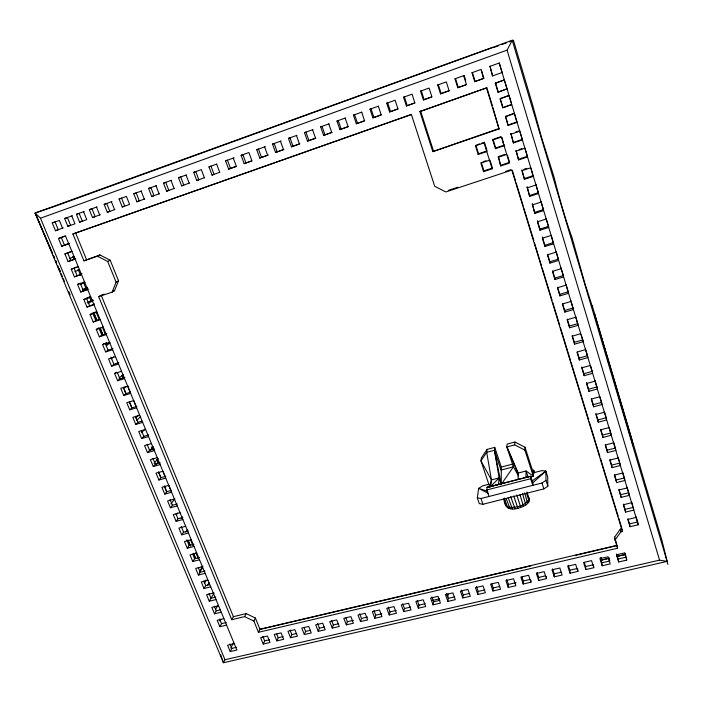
<?xml version="1.0" encoding="UTF-8"?>
<svg xmlns="http://www.w3.org/2000/svg" width="703" height="703" viewBox="0 0 703 703"><rect width="100%" height="100%" fill="white"/><g stroke="black" fill="none" stroke-linecap="round" stroke-linejoin="round"><path stroke-width="1.05" d="M546.442 576.636L546.468 578.639L538.683 580.441L538.691 577.427L537.048 572.47M533.682 472.724L533.726 470.166L531.609 470.711M487.065 449.41L486.696 452.293L491.432 479.912L489.824 487.267L480.957 460.869L481.37 457.934L487.065 449.41L494.754 447.372L494.429 450.245L499.121 477.926L490.694 486.467L487.109 487.399L530.712 476.23L532.848 482.794L532.804 485.342L530.66 478.734L530.712 476.23L487.109 487.399L486.801 489.947L488.998 496.467L541.978 483.014L545.967 480.413L545.844 471.124L541.925 470.606L533.472 472.785M530.923 582.225L528.612 575.274L520.879 577.075L523.199 584.008L530.923 582.225L530.958 580.221M534.825 213.387L532.303 203.914L534.825 213.387L543.472 210.636L543.454 209.582L534.86 212.324M523.199 584.008L523.296 580.994L521.969 577.049M525.879 477.442L526.09 470.992L518.296 473.005L517.97 479.464M530.247 476.942L533.322 476.159L524.886 450.105L524.992 447.213L514.868 442.029L507.109 444.085L506.872 446.95L513.401 466.845L518.41 475.852M530.914 168.008L533.173 176.471L524.473 179.318L521.863 170.715L530.563 167.841M508.216 587.471L505.87 580.564L513.55 578.771L515.888 585.696L508.216 587.471L508.392 584.439L506.731 579.536M490.694 486.467L491.432 479.912L499.121 477.926L501.248 484.349L513.401 466.845L513.524 464.859M524.886 450.105L514.684 444.876L514.868 442.029M529.667 196.418L527.153 186.98L529.667 196.418L538.34 193.615L538.349 192.675L529.737 195.46M492.961 590.995L490.597 584.114L498.225 582.339L500.571 589.237L492.961 590.995L493.216 587.954L491.88 584.044M494.754 447.372L501.274 467.073L501.248 484.349L494.429 450.245L486.696 452.293L480.957 460.869L491.432 479.912M487.109 487.399L498.497 484.472L499.121 477.926M524.473 179.318L521.977 169.915M477.812 594.492L475.439 587.646L483.005 585.88L485.369 592.743L477.812 594.492L478.154 591.443L476.467 586.583M462.776 597.963L460.386 591.144L467.899 589.404L470.281 596.232L462.776 597.963L463.198 594.905L461.502 590.063M531.415 481.546L545.844 471.124L547.681 476.862L547.848 486.274L543.876 488.893L482.935 504.279L479.27 503.612L477.319 497.865L478.629 488.365L482.627 485.843L489.218 484.147M447.855 601.408L445.438 594.624L452.899 592.893L455.298 599.685L447.855 601.408L448.356 598.35L446.642 593.525M448.18 594.105L447.723 596.882L446.66 593.894M518.577 159.915L516.09 150.556L518.577 159.915L527.303 157.015L527.382 156.294L518.717 159.177M433.03 604.835L430.605 598.077L438.013 596.355L440.43 603.121L433.03 604.835L433.619 601.759L431.888 596.961M418.32 608.227L415.877 601.504L423.224 599.791L425.666 606.531L418.32 608.227L418.979 605.151L417.248 600.371M403.715 611.601L401.255 604.905L408.548 603.209L411.009 609.914L403.715 611.601L404.453 608.517L402.705 603.754M513.427 142.964L510.958 133.64L513.427 142.964L522.171 140.02L522.285 139.396L513.594 142.331M389.216 614.949L386.738 608.288L393.988 606.601L396.448 613.28L389.216 614.949L390.024 611.856L388.267 607.12M374.813 618.271L372.326 611.636L379.515 609.967L382.001 616.61L374.813 618.271L375.701 615.178L373.934 610.459M514.368 113.148L516.872 122.445L508.102 125.442L505.422 116.628L513.401 113.482M360.516 621.575L358.012 614.967L365.156 613.306L367.651 619.923L360.516 621.575L361.483 618.473L359.699 613.772M503.954 499.077C504.359 509.912 512.821 510.536 520.791 507.39C524.728 505.958 530.967 502.926 528.832 497.724M501.951 137.384L504.077 145.741L495.413 148.667L492.733 139.967L501.406 137.015L509.385 163.078L500.738 165.952L498.348 156.602L505.035 154.361M346.324 624.853L343.802 618.271L350.894 616.628L353.407 623.218L346.324 624.853L347.361 621.742L345.929 617.999M332.229 628.104L329.698 621.557L336.737 619.923L339.268 626.478L332.229 628.104L333.336 624.985L331.535 620.336M500.738 165.952L498.348 156.602M318.239 631.338L315.682 624.818L322.677 623.192L325.217 629.721L318.239 631.338L319.408 628.21L317.598 623.579M489.464 160.214L480.87 163.096L483.559 171.673L492.135 168.817L492.434 168.026L490.07 160.425M508.102 125.442L505.642 116.153M304.337 634.545L301.772 628.051L308.714 626.443L311.271 632.946L304.337 634.545L305.585 631.417L304.127 627.726M617.26 546.275L617.559 548.208L258.449 632.305L253.88 621.065L244.618 616.628L231.762 619.703L98.666 296.631L112.093 292.149L116.109 282.158L118.526 280.787L110.169 260.189L99.949 254.961L83.929 260.831L72.875 233.994L411.176 114.475M112.093 292.149L114.527 290.726L118.526 280.787M495.413 148.667L495.694 147.999L504.306 145.09M290.541 637.735L287.958 631.268L294.856 629.668L297.422 636.145L290.541 637.735L291.85 634.598L290.023 630.002M483.559 171.673L483.91 170.864L481.239 162.34M276.833 640.899L274.24 634.457L281.086 632.867L283.669 639.317L276.833 640.899L278.212 637.753L276.745 634.097M263.221 644.036L260.62 637.63L267.421 636.048L270.014 642.472L263.221 644.036L264.671 640.89L262.825 636.338M419.876 111.566L486.871 87.761L419.876 111.566L432.793 151.611L499.051 128.957L492.935 107.568M258.449 632.305L259.925 629.211L255.382 618.025L246.173 613.605L233.378 616.672L231.762 619.703M492.733 139.967L493.023 139.352L495.843 148.482M253.88 621.065L255.382 618.025M68.745 243.756L61.697 246.226L58.481 238.502L65.537 236.006L236.885 650.011L230.206 651.558L231.814 648.394L229.943 643.886M230.865 647.938L233.291 643.192M244.618 616.628L246.173 613.605M54.026 206.647L35.15 213.018L40.466 218.211L507.083 50.141L512.232 40.256L667.112 561.389L659.563 560.15L224.995 659.722L223.44 662.744L35.15 213.018L512.232 40.256L513.462 40.361L532.083 103.086L541.503 137.34L553.859 176.427C558.92 196.365 565.256 219.371 571.855 237.034L584.834 283.212L592.33 306.613L592.251 305.726L662.112 540.985L667.85 564.395M223.914 618.666L217.201 620.274L219.872 626.698L221.542 623.649L226.313 622.515M478.567 153.772L475.878 145.178L475.474 145.829L478.181 154.475L478.567 153.772L487.109 150.89M219.784 621.021L220.795 619.202M475.474 145.829L484.086 142.902L484.437 142.27L486.81 149.932M218.563 605.731L211.84 607.366L214.52 613.833L216.225 610.837L220.048 609.914M511.415 103.35L509.042 95.476L500.035 98.895L502.742 107.779L511.714 104.334M215.399 609.668L217.578 605.863M213.308 593.033L206.568 594.703L209.274 601.206L214.125 592.981M207.306 585.617L208.993 582.857M208.018 580.256L201.269 581.952L203.993 588.499L205.759 585.617L209.599 584.668M204.195 582.655L205.891 579.922M204.353 583.244L206.067 580.485M199.757 572.163L202.077 568.542L201.286 566.653M202.42 566.732L195.662 568.455L198.404 575.054L200.206 572.233L205.012 571.021M199.529 571.434L202.991 566.064M196.787 553.12L190.012 554.869L192.771 561.512L194.617 558.753L199.424 557.514M191.251 539.746L184.467 541.53L187.244 548.208L189.125 545.519L193.94 544.263M615.028 540.009L614.598 537.154L620.362 529.113L621.979 528.726L622.463 531.547L620.828 531.934L615.028 540.009L617.559 548.208M185.777 532.197L187.569 529.719M185.68 526.283L178.878 528.094L181.673 534.825L183.588 532.197L188.422 530.914M181.075 518.647L182.393 516.89M180.073 512.733L173.263 514.578L176.075 521.345L178.026 518.779L182.859 517.478M176.356 514.666L177.683 512.935M174.423 499.095L167.595 500.967L170.434 507.777L172.42 505.281L177.27 503.954M170.855 503.91L174.915 498.831M168.738 485.36L161.901 487.258L164.757 494.121L166.778 491.687L171.637 490.343M498.005 92.207L507.03 88.815L498.005 92.207L495.29 83.262L504.341 79.905L495.29 83.262M165.451 477.337L162.947 471.274L156.022 473.119L158.896 480.026L160.961 477.662L165.82 476.291M157.252 457.609L150.389 459.569L153.28 466.528L155.381 464.226L160.258 462.838M155.899 464.709L158.034 462.363L156.804 459.314M154.019 463.224L158.263 458.611M151.453 443.584L144.572 445.588L147.489 452.591L149.625 450.351L154.511 448.945M149.783 450.553L153.377 446.8M432.793 151.611L499.315 128.412M145.609 429.471L138.719 431.501L141.654 438.558L143.834 436.387L148.728 434.955M141.373 432.758L145.046 429.164M139.73 415.262L132.832 417.327L135.776 424.427L137.999 422.327L141.918 421.167M136.61 420.412L140.609 416.668M135.494 418.057L138.517 415.253M125.89 393.698L123.403 387.696L128.095 386.061M532.848 482.794L545.844 471.124M133.658 400.596L126.742 402.696L129.721 409.84L131.979 407.819L136.883 406.343M127.691 386.184L120.767 388.32L123.763 395.517L126.057 393.566L129.993 392.362M116.171 372.247L114.598 373.478L117.612 380.727L119.958 378.855L124.888 377.326M119.018 378.038L123.236 374.673M501.845 72.62L492.566 75.915L490.017 66.293L492.566 75.915M115.573 364.321L118.139 362.37M115.494 356.693L108.534 358.899L111.575 366.201L113.956 364.4L118.895 362.845M111.048 358.846L113.64 356.931M104.22 343.459L102.585 344.584L105.643 351.931L108.069 350.208L113.016 348.635M106.021 342.396L107.102 344.98L110.178 342.836M106.847 344.391L108.93 342.941M101.83 335.182L98.78 327.818L96.285 329.426L99.36 336.834L101.83 335.182L106.786 333.582M600.924 558.261L601.153 560.186L608.93 558.217M474.736 81.689L475.158 81.443L472.407 72.532L471.977 72.725L474.736 81.689L483.857 78.349L481.423 70.405M95.705 320.427L92.629 313.011L90.098 314.54L93.2 322L99.685 319.127M85.581 298.582L83.859 299.548L86.987 307.062L94.518 303.916M88.077 303.494L93.596 300.304M87.269 302.642L92.778 299.909M98.666 296.631L100.327 295.673M458.286 87.436L455.526 78.578L454.982 78.806L457.767 87.717L465.966 84.703M82.734 290.629L87.4 288.098M79.334 283.537L77.585 284.451L80.731 292.009L88.314 288.924M82.936 289.408L87.559 287.281M440.509 93.85L449.692 90.485L440.509 93.85L437.697 84.993L438.347 84.72L441.132 93.525M80.283 284.724L84.984 282.246M83.929 260.831L97.409 256.191L107.691 261.446L110.169 260.189M73.042 268.379L71.258 269.24L74.43 276.859L82.066 273.819M502.241 72.936L499.244 62.998L638.227 524.754L630.02 526.705L627.805 519.42L636.022 517.443M74.896 271.745L79.667 269.39M424.129 99.571L421.317 90.81L420.561 91.118L423.391 99.931L431.668 96.891M97.409 256.191L99.949 254.961M407.257 105.573L404.418 96.856L403.566 97.199L406.413 105.968L414.735 102.91M71.618 251.323L64.896 253.924L68.086 261.595L75.775 258.616M390.525 111.513L387.669 102.849L386.712 103.236L389.585 111.953L397.942 108.877M69.474 258.686L74.316 256.463M373.926 117.41L371.052 108.798L369.998 109.211L372.889 117.884L381.175 114.835M357.467 123.262L354.576 114.694L353.416 115.143L356.333 123.763L364.655 120.705M341.148 129.062L338.231 120.538L336.974 121.021L339.909 129.598L348.275 126.531M465.694 80.414L464.165 75.485L463.681 75.696L466.449 84.632L457.767 87.717M324.953 134.818L322.027 126.338L320.673 126.856L323.626 135.389L332.027 132.305M65.001 245.127L68.929 243.449M61.697 246.226L69.448 243.3M308.898 140.53L305.946 132.094L304.496 132.647L307.466 141.127L315.911 138.034M292.966 146.189L289.996 137.797L288.458 138.386L291.446 146.822L299.917 143.72M277.158 151.804L274.17 143.456L272.544 144.08L275.55 152.472L284.056 149.352M261.481 157.375L258.476 149.071L256.753 149.721L259.785 158.078L268.326 154.941M245.927 162.903L242.904 154.642L241.103 155.328L244.143 163.632L251.753 160.838M58.481 238.502L65.256 235.962M230.496 168.386L227.456 160.17L225.566 160.882L228.624 169.151L236.27 166.339M212.051 175.091L214.02 174.3L210.962 166.136L208.976 166.883L212.051 175.091L219.74 172.27M196.787 180.522L198.835 179.696L195.768 171.567L193.694 172.349L196.787 180.522L204.52 177.674M181.646 185.9L183.782 185.047L180.689 176.963L178.536 177.771L181.646 185.9L189.415 183.044M166.629 191.234L168.834 190.355L165.732 182.314L163.5 183.149L166.629 191.234L174.432 188.369M136.936 201.787L139.299 200.856L136.162 192.894L133.772 193.782L136.936 201.787L144.8 198.896M151.725 196.532L154.01 195.627L150.89 187.622L148.579 188.483L151.725 196.532L159.555 193.659M122.26 207.007L124.695 206.041L121.549 198.123L119.088 199.037L122.26 207.007L129.58 204.406L126.417 196.418L119.088 199.037M92.524 217.57L95.125 216.55L91.944 208.712L89.325 209.687L92.524 217.57L100.239 214.731M107.331 212.306L109.853 211.322L106.689 203.439L104.149 204.38L107.331 212.306L115.011 209.485M67.866 226.331L70.59 225.276L67.391 217.499L64.641 218.519L67.866 226.331L74.984 223.8L71.768 215.97M79.624 222.157L82.277 221.12L79.088 213.317L76.407 214.31L79.624 222.157L86.777 219.608L83.569 211.744M55.484 230.733L58.27 229.653L55.054 221.911L52.25 222.948L55.484 230.733L63.288 227.869M492.46 47.611L55.019 206.304M493.814 47.47L498.726 45.695M501.67 44.623L506.582 42.848M509.534 41.785L513.462 40.361M52.25 222.948L59.324 220.417L62.549 228.22M64.641 218.519L72.444 215.689M76.407 214.31L84.184 211.489M89.325 209.687L97.067 206.884M104.149 204.38L111.856 201.594M133.772 193.782L141.672 190.926M148.579 188.483L156.444 185.636M163.5 183.149L171.33 180.311M178.536 177.771L186.33 174.942M193.694 172.349L201.322 169.616L204.406 177.815M208.976 166.883L216.691 164.08M225.566 160.882L234.204 157.762M241.103 155.328L248.915 152.533L251.946 160.864L244.143 163.632M256.753 149.721L265.33 146.619M272.544 144.08L281.077 140.987M288.458 138.386L296.956 135.31M304.496 132.647L312.967 129.58M320.673 126.856L329.101 123.807M336.974 121.021L345.366 117.99M353.416 115.143L361.773 112.12M369.998 109.211L378.425 106.162M386.712 103.236L395.121 100.221L397.977 108.965L389.585 111.953M403.566 97.199L412.046 94.167L414.884 102.954L406.413 105.968M420.561 91.118L429.111 88.06L431.932 96.9L423.391 99.931M437.697 84.993L446.317 81.9L449.12 90.792M454.982 78.806L464.165 75.485M471.977 72.725L481.124 69.412L483.497 78.578M489.692 66.451L499.244 62.998M475.158 81.443L483.857 78.349M228.624 169.151L236.366 166.4L233.317 158.113M259.785 158.078L267.65 155.275L264.636 146.909M275.55 152.472L283.485 149.651L280.479 141.241M291.446 146.822L299.443 143.983L296.464 135.521M307.466 141.127L315.533 138.263L312.571 129.756M323.626 135.389L331.754 132.498L328.811 123.948M339.909 129.598L348.108 126.689L345.182 118.086M356.333 123.763L364.593 120.828L361.685 112.181M372.889 117.884L381.219 114.923L378.337 106.223M72.875 233.994L411.404 114.554L434.709 186.295L445.807 191.945L511.828 170.1L622.463 531.547M509.042 95.476L500.29 98.534L502.97 107.366M64.896 253.924L71.943 251.472M502.742 107.779L511.529 104.729M68.086 261.595L75.124 259.161M505.422 116.628L514.209 113.605M76.926 266.92L73.929 267.948L77.075 275.523M71.258 269.24L78.297 266.824M508.304 124.914L517.021 121.935M74.43 276.859L81.451 274.46M476.827 144.853L479.683 143.887M481.581 143.245L484.437 142.27M493.989 139.027L500.694 136.742M515.791 131.997L518.691 131.013M510.773 134.22L519.526 131.25M77.585 284.451L84.606 282.07M478.181 154.475L486.775 151.576M80.731 292.009L87.743 289.654M483.137 161.699L485.984 160.75M518.99 149.59L521.881 148.614M515.94 151.242L524.675 148.315M498.084 157.323L506.74 154.423M89.43 297.097L86.443 298.098L89.545 305.568M83.859 299.548L90.872 297.202M104.246 294.162L101.162 295.19L233.378 616.672M112.471 291.42L114.527 290.726M483.91 170.864L492.434 168.026M500.984 165.179L509.578 162.323M86.987 307.062L93.982 304.733M448.47 190.337L457.846 187.235M505.756 171.365L510.967 169.643M523.893 169.282L526.784 168.325M93.622 312.686L96.61 311.701M90.098 314.54L97.093 312.237M524.57 178.465L533.208 175.627M93.2 322L100.186 319.707M527.074 187.886L535.756 185.065L535.783 184.168L538.542 193.307M96.285 329.426L103.262 327.159M99.36 336.834L106.338 334.584M532.25 204.924L540.915 202.139M102.585 344.584L109.554 342.352M105.643 351.931L112.603 349.716M546.029 219.09L537.391 221.823L539.939 230.224L548.568 227.517L548.516 226.366L539.939 229.064L539.939 230.224M111.575 366.201L118.517 364.013M550.976 235.487L542.356 238.176L544.895 246.516L553.498 243.853L551.205 235.303M114.598 373.478L121.54 371.307M544.895 246.516L544.86 245.259L553.41 242.605M117.612 380.727L124.545 378.583M556.003 252.184L547.417 254.829L549.931 263.107L558.507 260.479L558.393 259.135L549.869 261.744L549.931 263.107M123.763 395.517L130.679 393.399M561.003 268.748L552.435 271.349L554.931 279.557L563.49 276.973L563.34 275.541L554.834 278.107L554.931 279.557M129.721 409.84L136.628 407.766M565.959 285.181L557.417 287.738L559.887 295.884L568.428 293.353M559.887 295.884L559.773 294.346L568.252 291.815M135.776 424.427L142.674 422.38M570.88 301.49L562.356 304.004L564.817 312.097L573.323 309.601L570.994 300.919M564.817 312.097L564.667 310.454L573.121 307.976M141.654 438.558L148.535 436.545M575.643 317.273L567.136 319.751L569.579 327.774L578.068 325.322L575.731 316.605M569.579 327.774L569.404 326.051L577.84 323.608M147.489 452.591L154.361 450.605M580.608 333.74L572.128 336.175L574.553 344.136L583.015 341.728L582.761 339.918L574.342 342.317L574.553 344.136M153.28 466.528L160.143 464.578M585.423 349.681L576.961 352.08L579.369 359.98L587.813 357.607L587.523 355.709L579.131 358.073L579.369 359.98M158.896 480.026L165.741 478.11M590.195 365.507L581.759 367.862L584.14 375.71L592.567 373.372M584.14 375.71L583.877 373.715L592.251 371.386M164.757 494.121L171.585 492.241M594.931 381.211L586.513 383.522L588.886 391.316L597.286 389.023M588.886 391.316L588.596 389.234L596.944 386.949M170.434 507.777L177.253 505.923M599.633 396.8L591.241 399.076L593.587 406.8L601.97 404.55L601.601 402.397L593.27 404.638L593.587 406.8M176.075 521.345L182.877 519.526M604.299 412.274L595.933 414.506L598.262 422.178L606.619 419.963L606.223 417.723L597.919 419.928L598.262 422.178M518.366 474.534L506.872 446.95L514.684 444.876M181.673 534.825L188.466 533.032M608.93 427.635L600.582 429.823L602.902 437.442L611.232 435.271L610.81 432.943L602.524 435.113L602.902 437.442M187.244 548.208L194.019 546.442M501.274 467.073L512.557 464.129M513.401 466.845L501.002 470.07L494.429 450.245M613.526 442.872L605.204 445.034L607.506 452.591L615.819 450.456L615.371 448.048L607.102 450.184L607.506 452.591M192.771 561.512L199.538 559.773M486.801 489.947L530.66 478.734M618.095 458.005L609.791 460.131L612.076 467.636L620.362 465.535L619.888 463.049L611.645 465.14L612.076 467.636M477.319 497.865L480.984 498.506L488.998 496.467M198.404 575.054L205.153 573.34M622.63 473.031L614.343 475.114L616.61 482.566L624.879 480.5L624.378 477.935L616.162 479.991L616.61 482.566M203.993 588.499L210.733 586.82M627.12 487.944L618.86 489.991L621.109 497.381L629.361 495.36L627.173 487.188M621.109 497.381L620.635 494.736L628.842 492.715M215.795 597.093L211.014 598.271L209.09 593.64M209.274 601.206L216.006 599.554M631.593 502.742L623.35 504.754L625.582 512.1L633.807 510.106L633.262 507.39L625.081 509.376L625.582 512.1M214.52 613.833L221.243 612.208M627.928 518.726L629.501 523.911L637.656 521.96L638.227 524.754M219.872 626.698L226.577 625.108M575.405 555.388L616.847 545.633M259.925 629.211L617.111 545.308M260.048 629.405L531.011 565.827M234.257 643.658L227.57 645.213L230.206 651.558M617.392 556.249L624.791 554.526M601.153 560.186L609.659 558.208M617.093 556.477L625.6 554.5M432.257 600.467L439.472 598.789M231.814 648.394L236.559 647.296M264.671 640.89L269.495 639.774M278.212 637.753L283.072 636.628M291.85 634.598L296.745 633.465M305.585 631.417L310.515 630.275M319.408 628.21L324.373 627.067M333.336 624.985L338.336 623.833M347.361 621.742L353.398 620.345M361.483 618.473L367.564 617.058M375.701 615.178L381.834 613.754M390.024 611.856L396.202 610.432M404.453 608.517L410.666 607.076M418.979 605.151L425.245 603.701M433.619 601.759L439.92 600.3M448.356 598.35L454.709 596.873M463.198 594.905L469.595 593.429M478.154 591.443L484.736 589.922M493.216 587.954L499.842 586.425M508.392 584.439L516.02 582.673M523.296 580.994L530.018 579.43M538.691 577.427L545.458 575.854M554.28 576.838L551.987 569.834L559.843 568.006L562.119 575.028L554.28 576.838L554.201 573.833L561.02 572.251M577.752 569.395L577.892 571.381L569.992 573.209L569.825 570.212L577.681 568.393M593.473 564.737L593.78 567.716L585.819 569.553L585.564 566.565L592.488 564.966M602.172 565.774L599.94 558.674L607.972 556.802L610.195 563.92L602.172 565.774L601.821 562.804L609.791 560.959L608.851 557.918M618.649 561.969L618.201 559.008L626.241 557.145L626.733 560.106L618.649 561.969L616.443 554.834L624.536 552.953L626.733 560.106M667.112 561.389L223.44 662.744L220.628 654.511M498.497 484.472L500.659 484.622M487.785 491.318L478.629 488.365L488.321 493.383M508.41 508.313L506.222 505.888L503.981 498.902M505.914 504.719L507.1 506.345M510.106 508.849L506.16 498.55M512.355 509.025L508.207 497.733M515.018 508.831L510.677 496.52M506.872 446.95L518.296 473.005M52.488 253.335L35.15 213.018L52.435 253.37M53.349 255.347L54.649 258.37M56.381 262.404L55.519 260.391L56.75 263.458M58.982 268.449L60.282 271.472M53.296 255.382L54.588 258.414M57.62 265.47L60.212 271.525M61.073 273.546L62.365 276.569M63.235 278.59L64.527 281.613M68.85 291.701L70.142 294.733M40.466 218.211L224.995 659.722M127.788 386.342L130.283 392.353M133.596 400.367L136.083 406.378M168.79 485.413L171.304 491.467M96.17 312.114L99.053 319.083M102.339 327.036L105.222 333.995M190.364 539.465L192.859 545.493M195.777 552.532L198.272 558.56M72.796 256.551L74.008 259.486M78.095 269.354L80.511 275.189M83.367 282.088L85.766 287.879M89.404 296.666L90.995 300.506M122.05 375.499L123.201 378.267M151.716 447.117L152.823 449.797M156.927 459.7L158.034 462.363M93.789 312.87L96.706 319.9M100.028 327.923L102.946 334.944M106.276 342.976L107.102 344.98M188.123 540.115L190.636 546.196M193.58 553.287L195.68 558.349M94.009 313.433L96.909 320.419M100.221 328.415L103.121 335.401M188.246 540.871L189.915 544.913M193.685 553.999L195.355 558.033M61.24 237.377L64.43 245.057M67.611 252.72L70.775 260.347M80.204 283.072L83.332 290.603M105.415 343.811L108.069 350.208M110.942 357.133L113.956 364.4M117.331 372.537L119.958 378.855M123.456 387.3L126.057 393.566M129.396 401.598L131.979 407.819M135.486 416.273L137.999 422.327M141.338 430.377L143.834 436.387M147.147 444.384L149.625 450.351M152.92 458.294L155.381 464.226M158.509 471.766L160.961 477.662M164.353 485.835L166.778 491.687M170.012 499.464L172.42 505.281M176.031 513.963L178.026 518.779M181.207 526.459L183.588 532.197M186.752 539.816L189.125 545.519M192.657 554.034L194.617 558.753M198.264 567.541L200.206 572.233M203.826 580.959L205.759 585.617M214.318 606.241L216.225 610.837M219.652 619.079L221.542 623.649M129.624 402.696L131.707 407.696M158.597 472.504L160.275 476.537M164.458 486.617L166.549 491.661M75.564 232.895L86.539 259.583M107.691 261.446L116.109 282.158M96.539 207.104L99.729 215.013M151.901 447.126L152.718 449.155M111.417 201.779L114.598 209.722M517.891 508.269L513.717 495.914M141.162 191.137L144.308 199.169M156.022 185.82L159.159 193.887M171.005 180.46L174.124 188.571M186.102 175.065L189.204 183.211M216.656 164.133L219.731 172.367M480.984 498.506L482.935 504.279M504.376 498.005L507.294 506.784C514.824 508.603 525.431 506.072 529.201 498.875L526.969 492.038M538.683 580.441L536.371 573.463L544.166 571.653L546.468 578.639M519.974 494.754L523.498 506.248M516.775 494.982L520.791 507.39M552.576 568.859L554.201 573.833M526.529 493.383L528.77 500.237L528.779 502.109M524.675 492.882L527.637 503.506M522.443 493.374L525.835 504.921M528.19 477.469L526.09 470.992L533.322 476.159L533.375 473.11L524.992 447.213M569.992 573.209L567.725 566.17L575.634 564.333L577.892 571.381M420.622 111.136L433.461 150.934M533.726 470.166L534.64 473.005M545.967 480.413L547.848 486.274M541.978 483.014L543.876 488.893M568.209 565.212L569.825 570.212M584.281 562.549L585.564 566.565M585.819 569.553L583.569 562.479L591.539 560.625L593.78 567.716M600.239 557.751L601.821 562.804M484.086 142.902L492.135 168.817M614.598 537.154L616.795 544.289M616.628 553.938L618.201 559.008M512.329 170.346L515.536 180.82M516.178 182.921L523.225 205.97M523.867 208.07L533.805 240.558M534.447 242.649L541.503 265.708M542.145 267.799L552.083 300.286M552.725 302.378L559.781 325.436M560.423 327.528L570.361 360.015M571.003 362.115L588.639 419.744M589.281 421.844L599.861 456.423M600.503 458.523L618.139 516.151M618.781 518.252L621.663 527.681M487.197 88.806L492.293 105.476M507.408 155.222L509.288 161.365M486.529 88.051L499.051 128.957M624.985 553.076L625.925 556.135M495.571 82.998L498.278 91.891M537.408 220.716L539.939 229.064M542.338 236.973L544.86 245.259M547.681 254.548L549.869 261.744M552.663 270.963L554.834 278.107M557.62 287.255L559.773 294.346M562.523 303.424L564.667 310.454M567.277 319.065L569.404 326.051M572.233 335.393L574.342 342.317M577.339 352.177L579.131 358.073M581.803 366.887L583.877 373.715M586.53 382.45L588.596 389.234M591.522 398.873L593.27 404.638M595.889 413.25L597.919 419.928M600.801 429.428L602.524 435.113M605.388 444.542L607.102 450.184M609.949 459.542L611.645 465.14M614.475 474.437L616.162 479.991M618.965 489.218L620.635 494.736M623.499 504.156L625.081 509.376M504.64 80.889L507.188 89.351M519.658 130.688L522.391 139.756M525.062 148.605L527.461 156.549M541.073 201.708L543.612 210.1M546.143 218.501L548.674 226.902M556.222 251.92L558.49 259.451M561.029 267.852L563.56 276.253M566.091 284.653L568.305 292.009M581.258 334.953L582.875 340.305M585.406 348.706L587.313 355.006M590.476 365.507L592.374 371.808M594.905 380.209L597.128 387.555M599.852 396.615L601.557 402.257M604.404 411.712L606.311 418.004M609.158 427.459L610.529 431.994M613.596 442.161L615.494 448.461M618.341 457.908L619.607 462.117M622.7 472.363L624.677 478.91M631.645 502.012L632.946 506.345M636.074 516.714L637.656 521.96M507.083 50.141L659.563 560.15M629.501 523.911L630.02 526.705M620.362 529.113L620.828 531.934M601.232 557.444L601.531 559.94M597.822 325.419L594.325 313.397L597.822 325.419M631.619 439.147L598.78 328.6L633.052 445.368L631.619 439.147"/></g></svg>
